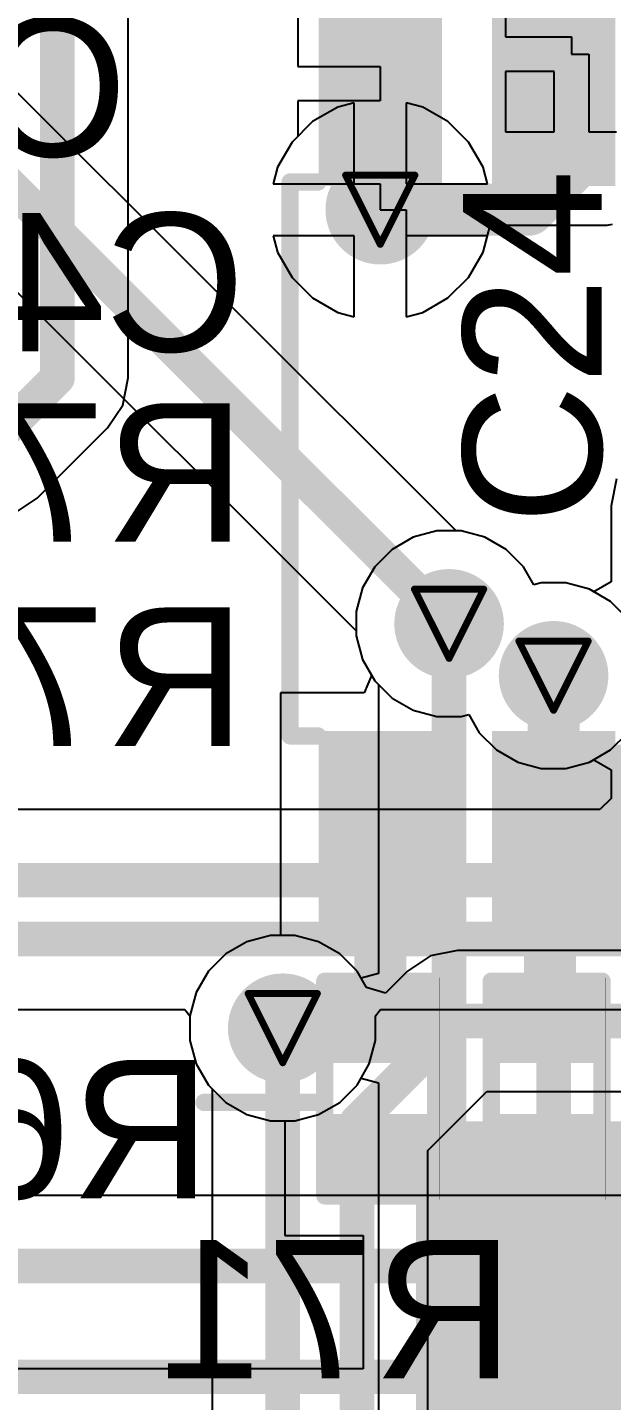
# Model space of a CAD drawing. Header units: inches. Extents: x -21 to 276, y -5 to 220.
# Drawn here: x 68.13 to 72.41, y 60.01 to 70.09 of the extents above; entities that cross this region are included whole.
import ezdxf

# ---------------------------------------------------------------- set-up
doc = ezdxf.new("R2010")
doc.units = ezdxf.units.IN
for name, color, linetype in [('Bottom Layer', 5, 'Continuous'), ('Bottom Overlay', 54, 'Continuous'), ('Bottom Paste', 16, 'Continuous'), ('Bottom Solder', 6, 'Continuous'), ('Drill Drawing', 1, 'Continuous'), ('Ground', 16, 'Continuous'), ('Power + Signal', 76, 'Continuous'), ('Top Layer', 1, 'Continuous'), ('Top Overlay', 2, 'Continuous'), ('Top Paste', 8, 'Continuous'), ('Top Solder', 216, 'Continuous'), ('Via Holes', 16, 'Continuous')]:
    doc.layers.add(name, color=color, linetype=linetype)
doc.styles.add('Arial', font='', dxfattribs={"height": 0.2})
doc.styles.get('Arial').set_extended_font_data('Arial')

# ---------------------------------------------------------------- blocks, each defined once
blk = doc.blocks.new('SOP_8_B_2')
at = {"layer": 'Bottom Layer'}
for points in [[(-3.39999955, 2.25500057), (-2.09999961, 2.25500057), (-2.09999961, 1.55499943), (-3.39999955, 1.55499943)], [(2.09999961, 2.25500057), (3.39999955, 2.25500057), (3.39999955, 1.55499943), (2.09999961, 1.55499943)], [(-3.39999955, 0.98500057), (-2.09999961, 0.98500057), (-2.09999961, 0.28499943), (-3.39999955, 0.28499943)], [(2.09999961, 0.98500057), (3.39999955, 0.98500057), (3.39999955, 0.28499943), (2.09999961, 0.28499943)], [(-3.39999955, -0.28499943), (-2.09999961, -0.28499943), (-2.09999961, -0.98500057), (-3.39999955, -0.98500057)], [(2.09999961, -0.28499943), (3.39999955, -0.28499943), (3.39999955, -0.98500057), (2.09999961, -0.98500057)], [(-3.39999955, -1.55499943), (-2.09999961, -1.55499943), (-2.09999961, -2.25500057), (-3.39999955, -2.25500057)], [(2.09999961, -1.55499943), (3.39999955, -1.55499943), (3.39999955, -2.25500057), (2.09999961, -2.25500057)]]:
    blk.add_hatch(color=5, dxfattribs=at).paths.add_polyline_path(points)
at = {"layer": 'Bottom Overlay'}
blk.add_hatch(color=54, dxfattribs=at).paths.add_polyline_path([(-1.98123048, -2.1336), (-1.70183048, -2.1336), (-1.70183048, -1.4732), (-1.98123048, -1.4732)])
at = {"layer": 'Bottom Paste'}
for points in [[(-3.39999955, 2.25500057), (-2.09999961, 2.25500057), (-2.09999961, 1.55499943), (-3.39999955, 1.55499943)], [(2.09999961, 2.25500057), (3.39999955, 2.25500057), (3.39999955, 1.55499943), (2.09999961, 1.55499943)], [(-3.39999955, 0.98500057), (-2.09999961, 0.98500057), (-2.09999961, 0.28499943), (-3.39999955, 0.28499943)], [(2.09999961, 0.98500057), (3.39999955, 0.98500057), (3.39999955, 0.28499943), (2.09999961, 0.28499943)], [(-3.39999955, -0.28499943), (-2.09999961, -0.28499943), (-2.09999961, -0.98500057), (-3.39999955, -0.98500057)], [(2.09999961, -0.28499943), (3.39999955, -0.28499943), (3.39999955, -0.98500057), (2.09999961, -0.98500057)], [(-3.39999955, -1.55499943), (-2.09999961, -1.55499943), (-2.09999961, -2.25500057), (-3.39999955, -2.25500057)], [(2.09999961, -1.55499943), (3.39999955, -1.55499943), (3.39999955, -2.25500057), (2.09999961, -2.25500057)]]:
    blk.add_hatch(color=16, dxfattribs=at).paths.add_polyline_path(points)
at = {"layer": 'Bottom Solder'}
for points in [[(-3.501599549999999, 2.35660057), (-1.99839961, 2.35660057), (-1.99839961, 1.45339943), (-3.501599549999999, 1.45339943)], [(1.99839961, 2.35660057), (3.501599549999999, 2.35660057), (3.501599549999999, 1.45339943), (1.99839961, 1.45339943)], [(-3.501599549999999, 1.08660057), (-1.99839961, 1.08660057), (-1.99839961, 0.18339943), (-3.501599549999999, 0.18339943)], [(1.99839961, 1.08660057), (3.501599549999999, 1.08660057), (3.501599549999999, 0.18339943), (1.99839961, 0.18339943)], [(-3.501599549999999, -0.18339943), (-1.99839961, -0.18339943), (-1.99839961, -1.08660057), (-3.501599549999999, -1.08660057)], [(1.99839961, -0.18339943), (3.501599549999999, -0.18339943), (3.501599549999999, -1.08660057), (1.99839961, -1.08660057)], [(-3.501599549999999, -1.45339943), (-1.99839961, -1.45339943), (-1.99839961, -2.35660057), (-3.501599549999999, -2.35660057)], [(1.99839961, -1.45339943), (3.501599549999999, -1.45339943), (3.501599549999999, -2.35660057), (1.99839961, -2.35660057)]]:
    blk.add_hatch(color=6, dxfattribs=at).paths.add_polyline_path(points)
at = {"layer": 'Bottom Overlay'}
for points in [[(-2.03559918, 2.5654, 0.127, 0.127, 0), (-2.03559918, 2.3622, 0.127, 0.127, 0)], [(-2.03559918, 2.5654, 0.127, 0.127, 0), (2.02840082, 2.5654, 0.127, 0.127, 0)], [(2.02840082, 2.5654, 0.127, 0.127, 0), (2.02840082, 2.3622, 0.127, 0.127, 0)], [(-3.68659918, -1.778, 0.127, 0.127, 0), (-3.68659918, -2.032, 0.127, 0.127, 0)], [(-3.68659918, -1.778, 0.127, 0.127, 0), (-3.55959918, -1.905, 0.127, 0.127, 0)], [(-3.55959918, -1.905, 0.127, 0.127, 0), (-3.68659918, -2.032, 0.127, 0.127, 0)], [(-2.03559918, -2.3622, 0.127, 0.127, 0), (-2.03559918, -2.5654, 0.127, 0.127, 0)], [(2.02840082, -2.3622, 0.127, 0.127, 0), (2.02840082, -2.5654, 0.127, 0.127, 0)], [(-2.03559918, -2.5654, 0.127, 0.127, 0), (2.02840082, -2.5654, 0.127, 0.127, 0)]]:
    blk.add_lwpolyline(points, format="xyseb", dxfattribs=at)
for points in [[(-2.06734918, 2.5654, 0.0635, 0.0635, 1), (-2.00384918, 2.5654, 0.0635, 0.0635, 1)], [(-2.06734918, 2.5654, 0.0635, 0.0635, 1), (-2.00384918, 2.5654, 0.0635, 0.0635, 1)], [(1.99665082, 2.5654, 0.0635, 0.0635, 1), (2.06015082, 2.5654, 0.0635, 0.0635, 1)], [(1.99665082, 2.5654, 0.0635, 0.0635, 1), (2.06015082, 2.5654, 0.0635, 0.0635, 1)], [(-2.06734918, 2.3622, 0.0635, 0.0635, 1), (-2.00384918, 2.3622, 0.0635, 0.0635, 1)], [(1.99665082, 2.3622, 0.0635, 0.0635, 1), (2.06015082, 2.3622, 0.0635, 0.0635, 1)], [(-3.71834918, -1.778, 0.0635, 0.0635, 1), (-3.65484918, -1.778, 0.0635, 0.0635, 1)], [(-3.71834918, -1.778, 0.0635, 0.0635, 1), (-3.65484918, -1.778, 0.0635, 0.0635, 1)], [(-3.59134918, -1.905, 0.0635, 0.0635, 1), (-3.52784918, -1.905, 0.0635, 0.0635, 1)], [(-3.59134918, -1.905, 0.0635, 0.0635, 1), (-3.52784918, -1.905, 0.0635, 0.0635, 1)], [(-3.71834918, -2.032, 0.0635, 0.0635, 1), (-3.65484918, -2.032, 0.0635, 0.0635, 1)], [(-3.71834918, -2.032, 0.0635, 0.0635, 1), (-3.65484918, -2.032, 0.0635, 0.0635, 1)], [(-2.06734918, -2.3622, 0.0635, 0.0635, 1), (-2.00384918, -2.3622, 0.0635, 0.0635, 1)], [(1.99665082, -2.3622, 0.0635, 0.0635, 1), (2.06015082, -2.3622, 0.0635, 0.0635, 1)], [(-2.06734918, -2.5654, 0.0635, 0.0635, 1), (-2.00384918, -2.5654, 0.0635, 0.0635, 1)], [(-2.06734918, -2.5654, 0.0635, 0.0635, 1), (-2.00384918, -2.5654, 0.0635, 0.0635, 1)], [(1.99665082, -2.5654, 0.0635, 0.0635, 1), (2.06015082, -2.5654, 0.0635, 0.0635, 1)], [(1.99665082, -2.5654, 0.0635, 0.0635, 1), (2.06015082, -2.5654, 0.0635, 0.0635, 1)]]:
    blk.add_lwpolyline(points, format="xyseb", close=True, dxfattribs=at)
blk = doc.blocks.new('R___0402_B_79')
at = {"layer": 'Bottom Layer'}
for points in [[(-0.2413, 0.3175), (-0.2412999999999999, -0.3175), (-0.6985, -0.3175), (-0.6985, 0.3175)], [(0.6985, 0.3175), (0.6985, -0.3175), (0.2413, -0.3175), (0.2412999999999999, 0.3175)]]:
    blk.add_hatch(color=5, dxfattribs=at).paths.add_polyline_path(points)
at = {"layer": 'Bottom Paste'}
for points in [[(-0.2413, 0.3175), (-0.2412999999999999, -0.3175), (-0.6985, -0.3175), (-0.6985, 0.3175)], [(0.6985, 0.3175), (0.6985, -0.3175), (0.2413, -0.3175), (0.2412999999999999, 0.3175)]]:
    blk.add_hatch(color=16, dxfattribs=at).paths.add_polyline_path(points)
at = {"layer": 'Bottom Solder'}
for points in [[(-0.18629884, 0.37250116), (-0.1862988399999999, -0.37250116), (-0.75350116, -0.37250116), (-0.75350116, 0.37250116)], [(0.75350116, 0.37250116), (0.75350116, -0.37250116), (0.18629884, -0.37250116), (0.1862988399999999, 0.37250116)]]:
    blk.add_hatch(color=6, dxfattribs=at).paths.add_polyline_path(points)
at = {"layer": 'Bottom Overlay'}
for points in [[(0.7874, 0.4064, 0.127, 0.127, 0), (-0.7874, 0.4064, 0.127, 0.127, 0)], [(-0.7874, -0.4064, 0.127, 0.127, 0), (-0.7874, 0.4064, 0.127, 0.127, 0)], [(0.8128, 0.4318, 0.0032258, 0.0032258, 0), (-0.8128, 0.4318, 0.0032258, 0.0032258, 0)], [(0.7874, -0.4064, 0.127, 0.127, 0), (0.7874, 0.4064, 0.127, 0.127, 0)], [(0.7874, -0.4064, 0.127, 0.127, 0), (-0.7874, -0.4064, 0.127, 0.127, 0)]]:
    blk.add_lwpolyline(points, format="xyseb", dxfattribs=at)
for points in [[(-0.8191499999999999, 0.4064, 0.0635, 0.0635, 1), (-0.7556499999999999, 0.4064, 0.0635, 0.0635, 1)], [(-0.8191499999999999, 0.4064, 0.0635, 0.0635, 1), (-0.7556499999999999, 0.4064, 0.0635, 0.0635, 1)], [(-0.81360518, 0.4318, 0.0016129, 0.0016129, 1), (-0.8119948199999999, 0.4318, 0.0016129, 0.0016129, 1)], [(0.7556499999999999, 0.4064, 0.0635, 0.0635, 1), (0.8191499999999999, 0.4064, 0.0635, 0.0635, 1)], [(0.7556499999999999, 0.4064, 0.0635, 0.0635, 1), (0.8191499999999999, 0.4064, 0.0635, 0.0635, 1)], [(0.8119948199999999, 0.4318, 0.0016129, 0.0016129, 1), (0.81360518, 0.4318, 0.0016129, 0.0016129, 1)], [(-0.8191499999999999, -0.4064, 0.0635, 0.0635, 1), (-0.7556499999999999, -0.4064, 0.0635, 0.0635, 1)], [(-0.8191499999999999, -0.4064, 0.0635, 0.0635, 1), (-0.7556499999999999, -0.4064, 0.0635, 0.0635, 1)], [(0.7556499999999999, -0.4064, 0.0635, 0.0635, 1), (0.8191499999999999, -0.4064, 0.0635, 0.0635, 1)], [(0.7556499999999999, -0.4064, 0.0635, 0.0635, 1), (0.8191499999999999, -0.4064, 0.0635, 0.0635, 1)]]:
    blk.add_lwpolyline(points, format="xyseb", close=True, dxfattribs=at)
blk = doc.blocks.new('R___0402_B_81')
at = {"layer": 'Bottom Layer'}
for points in [[(-0.2413, 0.3175), (-0.2412999999999999, -0.3175), (-0.6985, -0.3175), (-0.6985, 0.3175)], [(0.6985, 0.3175), (0.6985, -0.3175), (0.2413, -0.3175), (0.2412999999999999, 0.3175)]]:
    blk.add_hatch(color=5, dxfattribs=at).paths.add_polyline_path(points)
at = {"layer": 'Bottom Paste'}
for points in [[(-0.2413, 0.3175), (-0.2412999999999999, -0.3175), (-0.6985, -0.3175), (-0.6985, 0.3175)], [(0.6985, 0.3175), (0.6985, -0.3175), (0.2413, -0.3175), (0.2412999999999999, 0.3175)]]:
    blk.add_hatch(color=16, dxfattribs=at).paths.add_polyline_path(points)
at = {"layer": 'Bottom Solder'}
for points in [[(-0.18629884, 0.37250116), (-0.1862988399999999, -0.37250116), (-0.75350116, -0.37250116), (-0.75350116, 0.37250116)], [(0.75350116, 0.37250116), (0.75350116, -0.37250116), (0.18629884, -0.37250116), (0.1862988399999999, 0.37250116)]]:
    blk.add_hatch(color=6, dxfattribs=at).paths.add_polyline_path(points)
at = {"layer": 'Bottom Overlay'}
for points in [[(0.7874, 0.4064, 0.127, 0.127, 0), (-0.7874, 0.4064, 0.127, 0.127, 0)], [(-0.7874, -0.4064, 0.127, 0.127, 0), (-0.7874, 0.4064, 0.127, 0.127, 0)], [(0.8128, 0.4318, 0.0032258, 0.0032258, 0), (-0.8128, 0.4318, 0.0032258, 0.0032258, 0)], [(0.7874, -0.4064, 0.127, 0.127, 0), (0.7874, 0.4064, 0.127, 0.127, 0)], [(0.7874, -0.4064, 0.127, 0.127, 0), (-0.7874, -0.4064, 0.127, 0.127, 0)]]:
    blk.add_lwpolyline(points, format="xyseb", dxfattribs=at)
for points in [[(-0.8191499999999999, 0.4064, 0.0635, 0.0635, 1), (-0.7556499999999999, 0.4064, 0.0635, 0.0635, 1)], [(-0.8191499999999999, 0.4064, 0.0635, 0.0635, 1), (-0.7556499999999999, 0.4064, 0.0635, 0.0635, 1)], [(-0.81360518, 0.4318, 0.0016129, 0.0016129, 1), (-0.8119948199999999, 0.4318, 0.0016129, 0.0016129, 1)], [(0.7556499999999999, 0.4064, 0.0635, 0.0635, 1), (0.8191499999999999, 0.4064, 0.0635, 0.0635, 1)], [(0.7556499999999999, 0.4064, 0.0635, 0.0635, 1), (0.8191499999999999, 0.4064, 0.0635, 0.0635, 1)], [(0.8119948199999999, 0.4318, 0.0016129, 0.0016129, 1), (0.81360518, 0.4318, 0.0016129, 0.0016129, 1)], [(-0.8191499999999999, -0.4064, 0.0635, 0.0635, 1), (-0.7556499999999999, -0.4064, 0.0635, 0.0635, 1)], [(-0.8191499999999999, -0.4064, 0.0635, 0.0635, 1), (-0.7556499999999999, -0.4064, 0.0635, 0.0635, 1)], [(0.7556499999999999, -0.4064, 0.0635, 0.0635, 1), (0.8191499999999999, -0.4064, 0.0635, 0.0635, 1)], [(0.7556499999999999, -0.4064, 0.0635, 0.0635, 1), (0.8191499999999999, -0.4064, 0.0635, 0.0635, 1)]]:
    blk.add_lwpolyline(points, format="xyseb", close=True, dxfattribs=at)
blk = doc.blocks.new('C___0402_212')
at = {"layer": 'Top Layer'}
for points in [[(-0.6985, -0.3175), (-0.6985, 0.3175), (-0.2412999999999999, 0.3175), (-0.2413, -0.3175)], [(0.2412999999999999, -0.3175), (0.2413, 0.3175), (0.6985, 0.3175), (0.6985, -0.3175)]]:
    blk.add_hatch(color=1, dxfattribs=at).paths.add_polyline_path(points)
at = {"layer": 'Top Paste'}
for points in [[(-0.6985, -0.3175), (-0.6985, 0.3175), (-0.2412999999999999, 0.3175), (-0.2413, -0.3175)], [(0.2412999999999999, -0.3175), (0.2413, 0.3175), (0.6985, 0.3175), (0.6985, -0.3175)]]:
    blk.add_hatch(color=8, dxfattribs=at).paths.add_polyline_path(points)
at = {"layer": 'Top Solder'}
for points in [[(-0.7584998799999999, -0.37749988), (-0.7584998799999999, 0.37749988), (-0.18130012, 0.37749988), (-0.18130012, -0.37749988)], [(0.18130012, -0.37749988), (0.18130012, 0.37749988), (0.7584998799999999, 0.37749988), (0.7584998799999999, -0.37749988)]]:
    blk.add_hatch(color=216, dxfattribs=at).paths.add_polyline_path(points)
at = {"layer": 'Top Overlay'}
for points in [[(-0.7874, -0.4064, 0.127, 0.127, 0), (-0.7874, 0.4064, 0.127, 0.127, 0)], [(-0.7874, 0.4064, 0.127, 0.127, 0), (-0.2794, 0.4064, 0.127, 0.127, 0)], [(0.2794, 0.4064, 0.127, 0.127, 0), (0.7874, 0.4064, 0.127, 0.127, 0)], [(0.7874, -0.4064, 0.127, 0.127, 0), (0.7874, 0.4064, 0.127, 0.127, 0)], [(-0.7874, -0.4064, 0.127, 0.127, 0), (-0.2794, -0.4064, 0.127, 0.127, 0)], [(0.2794, -0.4064, 0.127, 0.127, 0), (0.7874, -0.4064, 0.127, 0.127, 0)]]:
    blk.add_lwpolyline(points, format="xyseb", dxfattribs=at)
for points in [[(-0.8191499999999999, 0.4064, 0.0635, 0.0635, 1), (-0.7556499999999999, 0.4064, 0.0635, 0.0635, 1)], [(-0.8191499999999999, 0.4064, 0.0635, 0.0635, 1), (-0.7556499999999999, 0.4064, 0.0635, 0.0635, 1)], [(-0.31115, 0.4064, 0.0635, 0.0635, 1), (-0.24765, 0.4064, 0.0635, 0.0635, 1)], [(0.24765, 0.4064, 0.0635, 0.0635, 1), (0.31115, 0.4064, 0.0635, 0.0635, 1)], [(0.7556499999999999, 0.4064, 0.0635, 0.0635, 1), (0.8191499999999999, 0.4064, 0.0635, 0.0635, 1)], [(0.7556499999999999, 0.4064, 0.0635, 0.0635, 1), (0.8191499999999999, 0.4064, 0.0635, 0.0635, 1)], [(-0.8191499999999999, -0.4064, 0.0635, 0.0635, 1), (-0.7556499999999999, -0.4064, 0.0635, 0.0635, 1)], [(-0.8191499999999999, -0.4064, 0.0635, 0.0635, 1), (-0.7556499999999999, -0.4064, 0.0635, 0.0635, 1)], [(-0.31115, -0.4064, 0.0635, 0.0635, 1), (-0.24765, -0.4064, 0.0635, 0.0635, 1)], [(0.24765, -0.4064, 0.0635, 0.0635, 1), (0.31115, -0.4064, 0.0635, 0.0635, 1)], [(0.7556499999999999, -0.4064, 0.0635, 0.0635, 1), (0.8191499999999999, -0.4064, 0.0635, 0.0635, 1)], [(0.7556499999999999, -0.4064, 0.0635, 0.0635, 1), (0.8191499999999999, -0.4064, 0.0635, 0.0635, 1)]]:
    blk.add_lwpolyline(points, format="xyseb", close=True, dxfattribs=at)

msp = doc.modelspace()

# ---------------------------------------------------------------- hatches: boundary and pattern name
at = {"layer": 'Bottom Layer'}
for points in [[(71.63717955999999, 69.02261786), (72.38088139999999, 69.02261786), (72.38088139999999, 71.29921986), (71.63717955999999, 71.29921986)], [(71.63717955999999, 63.5226187), (73.60718324, 63.5226187), (73.60718324, 64.82262118), (71.63717955999999, 64.82262118)], [(70.97922812, 60.47739999999999), (77.0636, 60.47739999999999), (77.0636, 62.05851952), (70.97922812, 62.05851952)], [(70.97922812, 52.92030564), (73.40802692, 52.92030564), (73.40802692, 62.05851952), (70.97922812, 62.05851952)]]:
    msp.add_hatch(color=5, dxfattribs=at).paths.add_polyline_path(points)
h = msp.add_hatch(color=5, dxfattribs=at)
edge = h.paths.add_edge_path()
edge.add_arc((70.7171814, 68.74749776), 0.2999994, 0, 360)
h = msp.add_hatch(color=5, dxfattribs=at)
edge = h.paths.add_edge_path()
edge.add_arc((71.2216, 65.7098), 0.2999994, 0, 360)
h = msp.add_hatch(color=5, dxfattribs=at)
edge = h.paths.add_edge_path()
edge.add_arc((71.9871814, 65.3288), 0.2999994, 0, 360)
h = msp.add_hatch(color=5, dxfattribs=at)
edge = h.paths.add_edge_path()
edge.add_arc((70.0024, 62.7428006), 0.2999994, 0, 360)
at = {"layer": 'Bottom Solder'}
h = msp.add_hatch(color=6, dxfattribs=at)
edge = h.paths.add_edge_path()
edge.add_arc((70.7171814, 68.74749776), 0.4015993999999999, 0, 360)
h = msp.add_hatch(color=6, dxfattribs=at)
edge = h.paths.add_edge_path()
edge.add_arc((71.2216, 65.7098), 0.4015993999999999, 0, 360)
h = msp.add_hatch(color=6, dxfattribs=at)
edge = h.paths.add_edge_path()
edge.add_arc((71.9871814, 65.3288), 0.4015993999999999, 0, 360)
h = msp.add_hatch(color=6, dxfattribs=at)
edge = h.paths.add_edge_path()
edge.add_arc((70.0024, 62.7428006), 0.4015993999999999, 0, 360)
at = {"layer": 'Ground'}
h = msp.add_hatch(color=16, dxfattribs=at)
edge = h.paths.add_edge_path()
edge.add_arc((70.7171814, 68.74749776), 0.2999994, 0, 360)
h = msp.add_hatch(color=16, dxfattribs=at)
edge = h.paths.add_edge_path()
edge.add_arc((71.2216, 65.7098), 0.2999994, 0, 360)
h = msp.add_hatch(color=16, dxfattribs=at)
edge = h.paths.add_edge_path()
edge.add_arc((71.9871814, 65.3288), 0.2999994, 0, 360)
h = msp.add_hatch(color=16, dxfattribs=at)
edge = h.paths.add_edge_path()
edge.add_arc((70.0024, 62.7428006), 0.2999994, 0, 360)
at = {"layer": 'Power + Signal'}
h = msp.add_hatch(color=76, dxfattribs=at)
edge = h.paths.add_edge_path()
edge.add_arc((70.7171814, 68.74749776), 0.2999994, 0, 360)
h = msp.add_hatch(color=76, dxfattribs=at)
edge = h.paths.add_edge_path()
edge.add_arc((71.2216, 65.7098), 0.2999994, 0, 360)
h = msp.add_hatch(color=76, dxfattribs=at)
edge = h.paths.add_edge_path()
edge.add_arc((71.9871814, 65.3288), 0.2999994, 0, 360)
h = msp.add_hatch(color=76, dxfattribs=at)
edge = h.paths.add_edge_path()
edge.add_arc((70.0024, 62.7428006), 0.2999994, 0, 360)
at = {"layer": 'Top Layer'}
msp.add_hatch(color=1, dxfattribs=at).paths.add_polyline_path([(71.89012799999999, 69.5720224), (72.347328, 69.5720224), (72.347328, 71.1976224), (71.89012799999999, 71.1976224)])
h = msp.add_hatch(color=1, dxfattribs=at)
edge = h.paths.add_edge_path()
edge.add_arc((70.7171814, 68.74749776), 0.2999994, 0, 360)
h = msp.add_hatch(color=1, dxfattribs=at)
edge = h.paths.add_edge_path()
edge.add_arc((71.2216, 65.7098), 0.2999994, 0, 360)
h = msp.add_hatch(color=1, dxfattribs=at)
edge = h.paths.add_edge_path()
edge.add_arc((71.9871814, 65.3288), 0.2999994, 0, 360)
h = msp.add_hatch(color=1, dxfattribs=at)
edge = h.paths.add_edge_path()
edge.add_arc((70.0024, 62.7428006), 0.2999994, 0, 360)
at = {"layer": 'Top Solder'}
h = msp.add_hatch(color=216, dxfattribs=at)
edge = h.paths.add_edge_path()
edge.add_arc((70.7171814, 68.74749776), 0.4015993999999999, 0, 360)
h = msp.add_hatch(color=216, dxfattribs=at)
edge = h.paths.add_edge_path()
edge.add_arc((71.2216, 65.7098), 0.4015993999999999, 0, 360)
h = msp.add_hatch(color=216, dxfattribs=at)
edge = h.paths.add_edge_path()
edge.add_arc((71.9871814, 65.3288), 0.4015993999999999, 0, 360)
h = msp.add_hatch(color=216, dxfattribs=at)
edge = h.paths.add_edge_path()
edge.add_arc((70.0024, 62.7428006), 0.4015993999999999, 0, 360)
at = {"layer": 'Via Holes'}
h = msp.add_hatch(color=7, dxfattribs=at)
edge = h.paths.add_edge_path()
edge.add_arc((70.7171814, 68.74749776), 0.1499997, 0, 360)
h = msp.add_hatch(color=7, dxfattribs=at)
edge = h.paths.add_edge_path()
edge.add_arc((71.2216, 65.7098), 0.1499997, 0, 360)
h = msp.add_hatch(color=7, dxfattribs=at)
edge = h.paths.add_edge_path()
edge.add_arc((71.9871814, 65.3288), 0.1499997, 0, 360)
h = msp.add_hatch(color=7, dxfattribs=at)
edge = h.paths.add_edge_path()
edge.add_arc((70.0024, 62.7428006), 0.1499997, 0, 360)

# ---------------------------------------------------------------- linework, layer by layer
at = {"layer": 'Bottom Layer'}
for p, q in [((70.1131821, 70.5766178), (70.1131821, 69.79962164)), ((70.1131821, 69.79962164), (70.71718394, 69.79962164)), ((70.71718394, 69.79962164), (70.71718394, 69.54562164)), ((70.71718394, 69.54562164), (70.1131821, 69.54562164)), ((70.1131821, 69.54562164), (70.1131821, 69.28618096)), ((70.07062186, 69.24362072), (69.96424666, 69.0593742)), ((70.1131821, 69.28618096), (70.07062186, 69.24362072)), ((69.96424666, 69.0593742), (69.93172449999999, 68.93799776)), ((69.93172449999999, 68.93799776), (70.7171814, 68.93799776)), ((70.7171814, 68.93799776), (70.7171814, 68.74749776)), ((70.7171814, 68.74749776), (70.90768139999999, 68.74749776)), ((70.90768139999999, 68.74749776), (70.90768139999999, 67.96204086)), ((71.47011613999999, 68.43562132), (71.52518079999999, 68.64112001999999)), ((71.52518079999999, 68.64112001999999), (71.6371821, 68.6341528)), ((71.6371821, 68.6341528), (72.38088139999999, 68.6341528)), ((72.38088139999999, 68.6341528), (72.4184226, 68.6416204)), ((70.5266814, 68.55699775999999), (69.93172449999999, 68.55699775999999)), ((69.93172449999999, 68.55699775999999), (69.96424666, 68.43562132)), ((70.5266814, 67.96204086), (70.5266814, 68.55699775999999)), ((69.96424666, 68.43562132), (70.07062186, 68.2513748)), ((71.36374093999999, 68.2513748), (71.47011613999999, 68.43562132)), ((70.07062186, 68.2513748), (70.22105844, 68.10093821999999)), ((71.21330436, 68.10093821999999), (71.36374093999999, 68.2513748)), ((70.22105844, 68.10093821999999), (70.40530496, 67.99456301999999)), ((71.02905784, 67.99456301999999), (71.21330436, 68.10093821999999)), ((70.40530496, 67.99456301999999), (70.5266814, 67.96204086)), ((70.90768139999999, 67.96204086), (71.02905784, 67.99456301999999)), ((71.13194562, 66.3907994), (70.95874302, 66.34439105999999)), ((71.31125438, 66.3907994), (71.13194562, 66.3907994)), ((71.48445697999999, 66.34439105999999), (71.31125438, 66.3907994)), ((70.95874302, 66.34439105999999), (70.80345503999999, 66.25473668)), ((71.63974495999999, 66.25473668), (71.48445697999999, 66.34439105999999)), ((70.80345503999999, 66.25473668), (70.67666331999999, 66.12794496000001)), ((71.76653667999999, 66.12794496000001), (71.63974495999999, 66.25473668)), ((70.67666331999999, 66.12794496000001), (70.58700894, 65.97265698)), ((71.84315831999999, 65.9952325), (71.76653667999999, 66.12794496000001)), ((71.89752702, 66.00979939999999), (71.84315831999999, 65.9952325)), ((72.07683578, 66.00979939999999), (71.89752702, 66.00979939999999)), ((72.25003837999999, 65.96339106), (72.07683578, 66.00979939999999)), ((70.58700894, 65.97265698), (70.54060059999999, 65.79945437999999)), ((72.40532635999999, 65.87373668), (72.25003837999999, 65.96339106)), ((70.54060059999999, 65.79945437999999), (70.54060059999999, 65.62014562)), ((72.53211807999999, 65.74694496), (72.40532635999999, 65.87373668)), ((70.54060059999999, 65.62014562), (70.58700894, 65.44694301999999)), ((70.58700894, 65.44694301999999), (70.65416653999999, 65.33061864)), ((70.65416653999999, 65.33061864), (70.5986523, 65.20361863999999)), ((70.5986523, 65.20361863999999), (69.9861821, 65.20361863999999)), ((69.9861821, 65.20361863999999), (69.9861821, 63.42379999999999)), ((69.73954302, 63.37739166), (69.58425503999999, 63.28773727999999)), ((69.91274562, 63.42379999999999), (69.73954302, 63.37739166)), ((69.9861821, 63.42379999999999), (69.91274562, 63.42379999999999)), ((69.58425503999999, 63.28773727999999), (69.45746331999999, 63.16094555999999)), ((69.45746331999999, 63.16094555999999), (69.36780894, 63.00565758)), ((69.36780894, 63.00565758), (69.32140059999999, 62.83245497999999)), ((69.32140059999999, 62.83245497999999), (69.32140059999999, 62.65314622)), ((69.32140059999999, 62.65314622), (69.36780894, 62.47994362)), ((69.36780894, 62.47994362), (69.45746331999999, 62.32465564)), ((69.45746331999999, 62.32465564), (69.58425503999999, 62.19786392)), ((69.58425503999999, 62.19786392), (69.73954302, 62.10820954)), ((69.73954302, 62.10820954), (69.91274562, 62.0618012)), ((69.91274562, 62.0618012), (70.0186814, 62.0618012)), ((70.0186814, 62.0618012), (70.0186814, 61.22031952)), ((70.0186814, 61.22031952), (70.59076306, 61.22031952)), ((70.59076306, 61.22031952), (70.59076306, 60.24310532)), ((70.59076306, 60.24310532), (68.05822812, 60.24310532))]:
    msp.add_line(p, q, dxfattribs=at)
for points in [[(70.7171814, 68.74749776, 0.508, 0.508, 0), (70.7171814, 69.67261909999999, 0.508, 0.508, 0)], [(71.9871814, 64.17261993999999, 0.3809999999999999, 0.3809999999999999, 0), (71.9871814, 65.3288, 0.3809999999999999, 0.3809999999999999, 0)], [(70.7171814, 62.76971952, 0.3809999999999999, 0.3809999999999999, 0), (70.7171814, 64.17261993999999, 0.3809999999999999, 0.3809999999999999, 0)], [(71.96178139999999, 64.14721994, 0.3809999999999999, 0.3809999999999999, 0), (71.9871814, 64.17261993999999, 0.3809999999999999, 0.3809999999999999, 0)], [(71.96178139999999, 62.79511952, 0.3809999999999999, 0.3809999999999999, 0), (71.96178139999999, 64.14721994, 0.3809999999999999, 0.3809999999999999, 0)], [(71.9363814, 62.76971952, 0.3809999999999999, 0.3809999999999999, 0), (71.96178139999999, 62.79511952, 0.3809999999999999, 0.3809999999999999, 0)], [(70.0024, 62.7428006, 0.3809999999999999, 0.3809999999999999, 0), (70.01585945999999, 62.75626006, 0.3809999999999999, 0.3809999999999999, 0)], [(70.01585945999999, 62.75626006, 0.3809999999999999, 0.3809999999999999, 0), (70.70372194, 62.75626006, 0.3809999999999999, 0.3809999999999999, 0)], [(70.70372194, 62.75626006, 0.3809999999999999, 0.3809999999999999, 0), (70.7171814, 62.76971952, 0.3809999999999999, 0.3809999999999999, 0)], [(70.7171814, 61.82991952, 0.254, 0.254, 0), (71.9363814, 61.82991952, 0.254, 0.254, 0)], [(71.9363814, 61.82991952, 0.254, 0.254, 0), (73.2571814, 61.82991952, 0.254, 0.254, 0)]]:
    msp.add_lwpolyline(points, format="xyseb", dxfattribs=at)
for points in [[(70.59018139999999, 69.67261909999999, 0.254, 0.254, 1), (70.8441814, 69.67261909999999, 0.254, 0.254, 1)], [(70.59018139999999, 68.74749776, 0.254, 0.254, 1), (70.8441814, 68.74749776, 0.254, 0.254, 1)], [(71.8919314, 65.3288, 0.1905, 0.1905, 1), (72.08243139999999, 65.3288, 0.1905, 0.1905, 1)], [(70.6219314, 64.17261993999999, 0.1905, 0.1905, 1), (70.8124314, 64.17261993999999, 0.1905, 0.1905, 1)], [(71.8665314, 64.14721994, 0.1905, 0.1905, 1), (72.0570314, 64.14721994, 0.1905, 0.1905, 1)], [(71.8665314, 64.14721994, 0.1905, 0.1905, 1), (72.0570314, 64.14721994, 0.1905, 0.1905, 1)], [(71.8919314, 64.17261993999999, 0.1905, 0.1905, 1), (72.08243139999999, 64.17261993999999, 0.1905, 0.1905, 1)], [(71.8919314, 64.17261993999999, 0.1905, 0.1905, 1), (72.08243139999999, 64.17261993999999, 0.1905, 0.1905, 1)], [(71.8665314, 62.79511952, 0.1905, 0.1905, 1), (72.0570314, 62.79511952, 0.1905, 0.1905, 1)], [(71.8665314, 62.79511952, 0.1905, 0.1905, 1), (72.0570314, 62.79511952, 0.1905, 0.1905, 1)], [(69.90715, 62.7428006, 0.1905, 0.1905, 1), (70.09764999999999, 62.7428006, 0.1905, 0.1905, 1)], [(69.92060946, 62.75626006, 0.1905, 0.1905, 1), (70.11110946, 62.75626006, 0.1905, 0.1905, 1)], [(69.92060946, 62.75626006, 0.1905, 0.1905, 1), (70.11110946, 62.75626006, 0.1905, 0.1905, 1)], [(70.60847194, 62.75626006, 0.1905, 0.1905, 1), (70.79897194, 62.75626006, 0.1905, 0.1905, 1)], [(70.60847194, 62.75626006, 0.1905, 0.1905, 1), (70.79897194, 62.75626006, 0.1905, 0.1905, 1)], [(70.6219314, 62.76971952, 0.1905, 0.1905, 1), (70.8124314, 62.76971952, 0.1905, 0.1905, 1)], [(70.6219314, 62.76971952, 0.1905, 0.1905, 1), (70.8124314, 62.76971952, 0.1905, 0.1905, 1)], [(71.8411314, 62.76971952, 0.1905, 0.1905, 1), (72.0316314, 62.76971952, 0.1905, 0.1905, 1)], [(70.6536814, 61.82991952, 0.127, 0.127, 1), (70.78068139999999, 61.82991952, 0.127, 0.127, 1)], [(71.8728814, 61.82991952, 0.127, 0.127, 1), (71.99988139999999, 61.82991952, 0.127, 0.127, 1)], [(71.8728814, 61.82991952, 0.127, 0.127, 1), (71.99988139999999, 61.82991952, 0.127, 0.127, 1)]]:
    msp.add_lwpolyline(points, format="xyseb", close=True, dxfattribs=at)
at = {"layer": 'Bottom Overlay'}
for points in [[(69.42622894, 62.19821952, 0.127, 0.127, 0), (70.3107814, 62.19821952, 0.127, 0.127, 0)], [(71.9363814, 61.51241951999999, 0.127, 0.127, 0), (71.9871814, 61.51241951999999, 0.127, 0.127, 0)], [(71.9871814, 61.0108, 0.127, 0.127, 0), (71.9871814, 61.51241951999999, 0.127, 0.127, 0)], [(71.69535064, 61.0108, 0.127, 0.127, 0), (71.9871814, 61.0108, 0.127, 0.127, 0)]]:
    msp.add_lwpolyline(points, format="xyseb", dxfattribs=at)
for points in [[(69.39447894, 62.19821952, 0.0635, 0.0635, 1), (69.45797893999999, 62.19821952, 0.0635, 0.0635, 1)], [(70.27903140000001, 62.19821952, 0.0635, 0.0635, 1), (70.3425314, 62.19821952, 0.0635, 0.0635, 1)], [(71.90463139999999, 61.51241951999999, 0.0635, 0.0635, 1), (71.9681314, 61.51241951999999, 0.0635, 0.0635, 1)], [(71.9554314, 61.51241951999999, 0.0635, 0.0635, 1), (72.0189314, 61.51241951999999, 0.0635, 0.0635, 1)], [(71.9554314, 61.51241951999999, 0.0635, 0.0635, 1), (72.0189314, 61.51241951999999, 0.0635, 0.0635, 1)], [(71.66360064, 61.0108, 0.0635, 0.0635, 1), (71.72710064, 61.0108, 0.0635, 0.0635, 1)], [(71.9554314, 61.0108, 0.0635, 0.0635, 1), (72.0189314, 61.0108, 0.0635, 0.0635, 1)], [(71.9554314, 61.0108, 0.0635, 0.0635, 1), (72.0189314, 61.0108, 0.0635, 0.0635, 1)]]:
    msp.add_lwpolyline(points, format="xyseb", close=True, dxfattribs=at)
at = {"layer": 'Drill Drawing'}
for points in [[(70.4631814, 69.00149775999999, 0.0508, 0.0508, 0), (70.9711814, 69.00149775999999, 0.0508, 0.0508, 0)], [(70.4631814, 69.00149775999999, 0.0508, 0.0508, 0), (70.7171814, 68.49349776, 0.0508, 0.0508, 0)], [(70.7171814, 68.49349776, 0.0508, 0.0508, 0), (70.9711814, 69.00149775999999, 0.0508, 0.0508, 0)], [(70.96759999999999, 65.96379999999999, 0.0508, 0.0508, 0), (71.4756, 65.96379999999999, 0.0508, 0.0508, 0)], [(70.96759999999999, 65.96379999999999, 0.0508, 0.0508, 0), (71.2216, 65.4558, 0.0508, 0.0508, 0)], [(71.2216, 65.4558, 0.0508, 0.0508, 0), (71.4756, 65.96379999999999, 0.0508, 0.0508, 0)], [(71.73318139999999, 65.58279999999999, 0.0508, 0.0508, 0), (72.2411814, 65.58279999999999, 0.0508, 0.0508, 0)], [(71.73318139999999, 65.58279999999999, 0.0508, 0.0508, 0), (71.9871814, 65.0748, 0.0508, 0.0508, 0)], [(71.9871814, 65.0748, 0.0508, 0.0508, 0), (72.2411814, 65.58279999999999, 0.0508, 0.0508, 0)], [(69.74839999999999, 62.9968006, 0.0508, 0.0508, 0), (70.2564, 62.9968006, 0.0508, 0.0508, 0)], [(69.74839999999999, 62.9968006, 0.0508, 0.0508, 0), (70.0024, 62.4888006, 0.0508, 0.0508, 0)], [(70.0024, 62.4888006, 0.0508, 0.0508, 0), (70.2564, 62.9968006, 0.0508, 0.0508, 0)]]:
    msp.add_lwpolyline(points, format="xyseb", dxfattribs=at)
for points in [[(70.4504814, 69.00149775999999, 0.0254, 0.0254, 1), (70.47588139999999, 69.00149775999999, 0.0254, 0.0254, 1)], [(70.4504814, 69.00149775999999, 0.0254, 0.0254, 1), (70.47588139999999, 69.00149775999999, 0.0254, 0.0254, 1)], [(70.9584814, 69.00149775999999, 0.0254, 0.0254, 1), (70.9838814, 69.00149775999999, 0.0254, 0.0254, 1)], [(70.9584814, 69.00149775999999, 0.0254, 0.0254, 1), (70.9838814, 69.00149775999999, 0.0254, 0.0254, 1)], [(70.70448139999999, 68.49349776, 0.0254, 0.0254, 1), (70.7298814, 68.49349776, 0.0254, 0.0254, 1)], [(70.70448139999999, 68.49349776, 0.0254, 0.0254, 1), (70.7298814, 68.49349776, 0.0254, 0.0254, 1)], [(70.9549, 65.96379999999999, 0.0254, 0.0254, 1), (70.9803, 65.96379999999999, 0.0254, 0.0254, 1)], [(70.9549, 65.96379999999999, 0.0254, 0.0254, 1), (70.9803, 65.96379999999999, 0.0254, 0.0254, 1)], [(71.46289999999999, 65.96379999999999, 0.0254, 0.0254, 1), (71.4883, 65.96379999999999, 0.0254, 0.0254, 1)], [(71.46289999999999, 65.96379999999999, 0.0254, 0.0254, 1), (71.4883, 65.96379999999999, 0.0254, 0.0254, 1)], [(71.7204814, 65.58279999999999, 0.0254, 0.0254, 1), (71.7458814, 65.58279999999999, 0.0254, 0.0254, 1)], [(71.7204814, 65.58279999999999, 0.0254, 0.0254, 1), (71.7458814, 65.58279999999999, 0.0254, 0.0254, 1)], [(72.22848139999999, 65.58279999999999, 0.0254, 0.0254, 1), (72.2538814, 65.58279999999999, 0.0254, 0.0254, 1)], [(72.22848139999999, 65.58279999999999, 0.0254, 0.0254, 1), (72.2538814, 65.58279999999999, 0.0254, 0.0254, 1)], [(71.2089, 65.4558, 0.0254, 0.0254, 1), (71.23429999999999, 65.4558, 0.0254, 0.0254, 1)], [(71.2089, 65.4558, 0.0254, 0.0254, 1), (71.23429999999999, 65.4558, 0.0254, 0.0254, 1)], [(71.9744814, 65.0748, 0.0254, 0.0254, 1), (71.99988139999999, 65.0748, 0.0254, 0.0254, 1)], [(71.9744814, 65.0748, 0.0254, 0.0254, 1), (71.99988139999999, 65.0748, 0.0254, 0.0254, 1)], [(69.7357, 62.9968006, 0.0254, 0.0254, 1), (69.7611, 62.9968006, 0.0254, 0.0254, 1)], [(69.7357, 62.9968006, 0.0254, 0.0254, 1), (69.7611, 62.9968006, 0.0254, 0.0254, 1)], [(70.24369999999999, 62.9968006, 0.0254, 0.0254, 1), (70.2691, 62.9968006, 0.0254, 0.0254, 1)], [(70.24369999999999, 62.9968006, 0.0254, 0.0254, 1), (70.2691, 62.9968006, 0.0254, 0.0254, 1)], [(69.9897, 62.4888006, 0.0254, 0.0254, 1), (70.01509999999999, 62.4888006, 0.0254, 0.0254, 1)], [(69.9897, 62.4888006, 0.0254, 0.0254, 1), (70.01509999999999, 62.4888006, 0.0254, 0.0254, 1)]]:
    msp.add_lwpolyline(points, format="xyseb", close=True, dxfattribs=at)
at = {"layer": 'Ground'}
for p, q in [((70.5266814, 69.53295465999999), (70.40530496, 69.5004325)), ((70.5266814, 68.93799776), (70.5266814, 69.53295465999999)), ((71.02905784, 69.5004325), (70.90768139999999, 69.53295465999999)), ((70.90768139999999, 69.53295465999999), (70.90768139999999, 68.93799776)), ((70.40530496, 69.5004325), (70.22105844, 69.3940573)), ((71.21330436, 69.3940573), (71.02905784, 69.5004325)), ((70.22105844, 69.3940573), (70.07062186, 69.24362072)), ((71.36374093999999, 69.24362072), (71.21330436, 69.3940573)), ((70.07062186, 69.24362072), (69.96424666, 69.0593742)), ((71.47011613999999, 69.0593742), (71.36374093999999, 69.24362072)), ((69.96424666, 69.0593742), (69.93172449999999, 68.93799776)), ((71.5026383, 68.93799776), (71.47011613999999, 69.0593742)), ((69.93172449999999, 68.93799776), (70.5266814, 68.93799776)), ((70.90768139999999, 68.93799776), (71.5026383, 68.93799776)), ((70.5266814, 68.55699775999999), (69.93172449999999, 68.55699775999999)), ((69.93172449999999, 68.55699775999999), (69.96424666, 68.43562132)), ((70.5266814, 67.96204086), (70.5266814, 68.55699775999999)), ((71.5026383, 68.55699775999999), (70.90768139999999, 68.55699775999999)), ((70.90768139999999, 68.55699775999999), (70.90768139999999, 67.96204086)), ((71.47011613999999, 68.43562132), (71.5026383, 68.55699775999999)), ((69.96424666, 68.43562132), (70.07062186, 68.2513748)), ((71.36374093999999, 68.2513748), (71.47011613999999, 68.43562132)), ((70.07062186, 68.2513748), (70.22105844, 68.10093821999999)), ((71.21330436, 68.10093821999999), (71.36374093999999, 68.2513748)), ((70.22105844, 68.10093821999999), (70.40530496, 67.99456301999999)), ((71.02905784, 67.99456301999999), (71.21330436, 68.10093821999999)), ((70.40530496, 67.99456301999999), (70.5266814, 67.96204086)), ((70.90768139999999, 67.96204086), (71.02905784, 67.99456301999999)), ((71.13194562, 66.3907994), (70.95874302, 66.34439105999999)), ((71.31125438, 66.3907994), (71.13194562, 66.3907994)), ((71.48445697999999, 66.34439105999999), (71.31125438, 66.3907994)), ((70.95874302, 66.34439105999999), (70.80345503999999, 66.25473668)), ((71.63974495999999, 66.25473668), (71.48445697999999, 66.34439105999999)), ((70.80345503999999, 66.25473668), (70.67666331999999, 66.12794496000001)), ((71.76653667999999, 66.12794496000001), (71.63974495999999, 66.25473668)), ((70.67666331999999, 66.12794496000001), (70.58700894, 65.97265698)), ((71.84315831999999, 65.9952325), (71.76653667999999, 66.12794496000001)), ((71.89752702, 66.00979939999999), (71.84315831999999, 65.9952325)), ((72.07683578, 66.00979939999999), (71.89752702, 66.00979939999999)), ((72.25003837999999, 65.96339106), (72.07683578, 66.00979939999999)), ((70.58700894, 65.97265698), (70.54060059999999, 65.79945437999999)), ((72.40532635999999, 65.87373668), (72.25003837999999, 65.96339106)), ((70.54060059999999, 65.79945437999999), (70.54060059999999, 65.62014562)), ((72.53211807999999, 65.74694496), (72.40532635999999, 65.87373668)), ((70.54060059999999, 65.62014562), (70.58700894, 65.44694301999999)), ((70.58700894, 65.44694301999999), (70.67666331999999, 65.29165504)), ((70.67666331999999, 65.29165504), (70.80345503999999, 65.16486332)), ((70.80345503999999, 65.16486332), (70.95874302, 65.07520894)), ((70.95874302, 65.07520894), (71.13194562, 65.0288006)), ((71.13194562, 65.0288006), (71.31125438, 65.0288006)), ((71.31125438, 65.0288006), (71.36562307999999, 65.0433675)), ((71.36562307999999, 65.0433675), (71.44224471999999, 64.91065504)), ((71.44224471999999, 64.91065504), (71.56903643999999, 64.78386332)), ((72.40532635999999, 64.78386332), (72.53211807999999, 64.91065504)), ((71.56903643999999, 64.78386332), (71.72432442, 64.69420894)), ((72.25003837999999, 64.69420894), (72.40532635999999, 64.78386332)), ((71.72432442, 64.69420894), (71.89752702, 64.6478006)), ((72.07683578, 64.6478006), (72.25003837999999, 64.69420894)), ((71.89752702, 64.6478006), (72.07683578, 64.6478006)), ((69.73954302, 63.37739166), (69.58425503999999, 63.28773727999999)), ((69.91274562, 63.42379999999999), (69.73954302, 63.37739166)), ((70.09205438, 63.42379999999999), (69.91274562, 63.42379999999999)), ((70.26525697999999, 63.37739166), (70.09205438, 63.42379999999999)), ((70.42054496, 63.28773727999999), (70.26525697999999, 63.37739166)), ((69.58425503999999, 63.28773727999999), (69.45746331999999, 63.16094555999999)), ((70.54733668, 63.16094555999999), (70.42054496, 63.28773727999999)), ((71.08581668, 63.27364536), (70.91778044, 63.16136719999999)), ((71.28402812, 63.31307124), (71.08581668, 63.27364536)), ((74.9028982, 63.31307124), (71.28402812, 63.31307124)), ((69.45746331999999, 63.16094555999999), (69.36780894, 63.00565758)), ((70.61703173999999, 63.04022697999999), (70.54733668, 63.16094555999999)), ((70.91778044, 63.16136719999999), (70.7561196, 62.99970636)), ((69.36780894, 63.00565758), (69.32140059999999, 62.83245497999999)), ((70.7561196, 62.99970636), (70.61703173999999, 63.04022697999999)), ((69.32140059999999, 62.83245497999999), (69.32140059999999, 62.65314622)), ((69.32140059999999, 62.65314622), (69.36780894, 62.47994362)), ((69.36780894, 62.47994362), (69.45746331999999, 62.32465564)), ((69.45746331999999, 62.32465564), (69.48444828, 62.29767068)), ((69.48444828, 62.29767068), (69.48444828, 59.39654364)), ((71.06537984, 61.84397588), (71.49857176, 62.27716779999999)), ((71.49857176, 62.27716779999999), (74.9028982, 62.27716779999999)), ((71.06537984, 58.45702812), (71.06537984, 61.84397588))]:
    msp.add_line(p, q, dxfattribs=at)
for points in [[(70.0024, 59.182, 0.254, 0.254, 0), (70.0024, 62.7428006, 0.254, 0.254, 0)], [(70.54742811999999, 62.05851952, 0.254, 0.254, 0), (71.28402812, 62.79511952, 0.254, 0.254, 0)], [(71.28402812, 62.79511952, 0.254, 0.254, 0), (75.34802812, 62.79511952, 0.254, 0.254, 0)], [(70.54742811999999, 58.45702812, 0.254, 0.254, 0), (70.54742811999999, 62.05851952, 0.254, 0.254, 0)]]:
    msp.add_lwpolyline(points, format="xyseb", dxfattribs=at)
for points in [[(69.93889999999999, 62.7428006, 0.127, 0.127, 1), (70.0659, 62.7428006, 0.127, 0.127, 1)], [(71.22052812, 62.79511952, 0.127, 0.127, 1), (71.34752811999999, 62.79511952, 0.127, 0.127, 1)], [(71.22052812, 62.79511952, 0.127, 0.127, 1), (71.34752811999999, 62.79511952, 0.127, 0.127, 1)], [(70.48392812, 62.05851952, 0.127, 0.127, 1), (70.61092812, 62.05851952, 0.127, 0.127, 1)], [(70.48392812, 62.05851952, 0.127, 0.127, 1), (70.61092812, 62.05851952, 0.127, 0.127, 1)]]:
    msp.add_lwpolyline(points, format="xyseb", close=True, dxfattribs=at)
at = {"layer": 'Power + Signal'}
for p, q in [((68.86935172, 67.5132), (68.86935172, 71.56753784)), ((70.5266814, 69.53295465999999), (70.40530496, 69.5004325)), ((70.5266814, 68.93799776), (70.5266814, 69.53295465999999)), ((71.02905784, 69.5004325), (70.90768139999999, 69.53295465999999)), ((70.90768139999999, 69.53295465999999), (70.90768139999999, 68.93799776)), ((70.40530496, 69.5004325), (70.22105844, 69.3940573)), ((71.21330436, 69.3940573), (71.02905784, 69.5004325)), ((70.22105844, 69.3940573), (70.07062186, 69.24362072)), ((71.36374093999999, 69.24362072), (71.21330436, 69.3940573)), ((70.07062186, 69.24362072), (69.96424666, 69.0593742)), ((71.47011613999999, 69.0593742), (71.36374093999999, 69.24362072)), ((69.96424666, 69.0593742), (69.93172449999999, 68.93799776)), ((71.5026383, 68.93799776), (71.47011613999999, 69.0593742)), ((69.93172449999999, 68.93799776), (70.5266814, 68.93799776)), ((70.90768139999999, 68.93799776), (71.5026383, 68.93799776)), ((70.5266814, 68.55699775999999), (69.93172449999999, 68.55699775999999)), ((69.93172449999999, 68.55699775999999), (69.96424666, 68.43562132)), ((70.5266814, 67.96204086), (70.5266814, 68.55699775999999)), ((71.5026383, 68.55699775999999), (70.90768139999999, 68.55699775999999)), ((70.90768139999999, 68.55699775999999), (70.90768139999999, 67.96204086)), ((71.47011613999999, 68.43562132), (71.5026383, 68.55699775999999)), ((69.96424666, 68.43562132), (70.07062186, 68.2513748)), ((71.36374093999999, 68.2513748), (71.47011613999999, 68.43562132)), ((70.07062186, 68.2513748), (70.22105844, 68.10093821999999)), ((71.21330436, 68.10093821999999), (71.36374093999999, 68.2513748)), ((70.22105844, 68.10093821999999), (70.40530496, 67.99456301999999)), ((71.02905784, 67.99456301999999), (71.21330436, 68.10093821999999)), ((70.40530496, 67.99456301999999), (70.5266814, 67.96204086)), ((70.90768139999999, 67.96204086), (71.02905784, 67.99456301999999)), ((68.82992584, 67.31498856), (68.86935172, 67.5132)), ((68.71764768, 67.14695232), (68.82992584, 67.31498856)), ((68.20245186, 66.6317565), (68.71764768, 67.14695232)), ((68.03441562, 66.51947834), (68.20245186, 66.6317565)), ((71.13194562, 66.3907994), (70.95874302, 66.34439105999999)), ((71.31125438, 66.3907994), (71.13194562, 66.3907994)), ((71.48445697999999, 66.34439105999999), (71.31125438, 66.3907994)), ((70.95874302, 66.34439105999999), (70.80345503999999, 66.25473668)), ((71.63974495999999, 66.25473668), (71.48445697999999, 66.34439105999999)), ((70.80345503999999, 66.25473668), (70.67666331999999, 66.12794496000001)), ((71.76653667999999, 66.12794496000001), (71.63974495999999, 66.25473668)), ((70.67666331999999, 66.12794496000001), (70.58700894, 65.97265698)), ((71.84315831999999, 65.9952325), (71.76653667999999, 66.12794496000001)), ((71.89752702, 66.00979939999999), (71.84315831999999, 65.9952325)), ((72.07683578, 66.00979939999999), (71.89752702, 66.00979939999999)), ((72.25003837999999, 65.96339106), (72.07683578, 66.00979939999999)), ((70.58700894, 65.97265698), (70.54060059999999, 65.79945437999999)), ((72.40532635999999, 65.87373668), (72.25003837999999, 65.96339106)), ((70.54060059999999, 65.79945437999999), (70.54060059999999, 65.62014562)), ((72.53211807999999, 65.74694496), (72.40532635999999, 65.87373668)), ((70.54060059999999, 65.62014562), (70.58700894, 65.44694301999999)), ((70.58700894, 65.44694301999999), (70.67666331999999, 65.29165504)), ((70.67666331999999, 65.29165504), (70.70364828, 65.26467007999999)), ((70.70364828, 65.26467007999999), (70.70364828, 63.14420696000001)), ((69.73954302, 63.37739166), (69.58425503999999, 63.28773727999999)), ((69.91274562, 63.42379999999999), (69.73954302, 63.37739166)), ((70.09205438, 63.42379999999999), (69.91274562, 63.42379999999999)), ((70.26525697999999, 63.37739166), (70.09205438, 63.42379999999999)), ((70.42054496, 63.28773727999999), (70.26525697999999, 63.37739166)), ((69.58425503999999, 63.28773727999999), (69.45746331999999, 63.16094555999999)), ((70.54733668, 63.16094555999999), (70.42054496, 63.28773727999999)), ((69.45746331999999, 63.16094555999999), (69.36780894, 63.00565758)), ((70.57664827999999, 63.11017604), (70.54733668, 63.16094555999999)), ((70.70364828, 63.14420696000001), (70.57664827999999, 63.11017604)), ((69.36780894, 63.00565758), (69.32140059999999, 62.83245497999999)), ((69.32140059999999, 62.83245497999999), (69.32140059999999, 62.65314622)), ((69.32140059999999, 62.65314622), (69.36780894, 62.47994362)), ((69.36780894, 62.47994362), (69.45746331999999, 62.32465564)), ((70.54733668, 62.32465564), (70.57664827999999, 62.37542515999999)), ((70.57664827999999, 62.37542515999999), (70.70364828, 62.34139424)), ((69.45746331999999, 62.32465564), (69.58425503999999, 62.19786392)), ((70.42054496, 62.19786392), (70.54733668, 62.32465564)), ((70.70364828, 62.34139424), (70.70364828, 58.31340635999999)), ((69.58425503999999, 62.19786392), (69.73954302, 62.10820954)), ((70.26525697999999, 62.10820954), (70.42054496, 62.19786392)), ((69.73954302, 62.10820954), (69.91274562, 62.0618012)), ((69.91274562, 62.0618012), (70.09205438, 62.0618012)), ((70.09205438, 62.0618012), (70.26525697999999, 62.10820954))]:
    msp.add_line(p, q, dxfattribs=at)
for points in [[(68.3514, 67.5132, 0.254, 0.254, 0), (68.3514, 77.487653, 0.254, 0.254, 0)], [(67.83620418, 66.99800418, 0.254, 0.254, 0), (68.3514, 67.5132, 0.254, 0.254, 0)], [(71.2216, 56.9214, 0.254, 0.254, 0), (71.2216, 65.7098, 0.254, 0.254, 0)], [(71.9871814, 58.18335328, 0.254, 0.254, 0), (71.9871814, 65.3288, 0.254, 0.254, 0)]]:
    msp.add_lwpolyline(points, format="xyseb", dxfattribs=at)
for points in [[(68.2879, 67.5132, 0.127, 0.127, 1), (68.41489999999999, 67.5132, 0.127, 0.127, 1)], [(68.2879, 67.5132, 0.127, 0.127, 1), (68.41489999999999, 67.5132, 0.127, 0.127, 1)], [(71.15809999999999, 65.7098, 0.127, 0.127, 1), (71.2851, 65.7098, 0.127, 0.127, 1)], [(71.92368139999999, 65.3288, 0.127, 0.127, 1), (72.0506814, 65.3288, 0.127, 0.127, 1)]]:
    msp.add_lwpolyline(points, format="xyseb", close=True, dxfattribs=at)
at = {"layer": 'Top Layer'}
for p, q in [((71.27309595999999, 66.3907994), (67.15626904, 70.50762632)), ((71.636128, 70.3086224), (71.636128, 70.01652239999999)), ((71.636128, 70.01652239999999), (72.11873815999999, 70.01652239999999)), ((72.11873815999999, 70.01652239999999), (72.11873815999999, 69.88952239999999)), ((72.11873815999999, 69.88952239999999), (72.24573816, 69.88952239999999)), ((72.24573816, 69.88952239999999), (72.24573816, 69.31802239999999)), ((71.99173816, 69.7625224), (71.636128, 69.7625224)), ((71.636128, 69.7625224), (71.636128, 69.31802239999999)), ((71.99173816, 69.31802239999999), (71.99173816, 69.7625224)), ((70.5266814, 69.53295465999999), (70.40530496, 69.5004325)), ((70.5266814, 68.93799776), (70.5266814, 69.53295465999999)), ((71.02905784, 69.5004325), (70.90768139999999, 69.53295465999999)), ((70.90768139999999, 69.53295465999999), (70.90768139999999, 68.93799776)), ((70.40530496, 69.5004325), (70.22105844, 69.3940573)), ((71.21330436, 69.3940573), (71.02905784, 69.5004325)), ((70.22105844, 69.3940573), (70.07062186, 69.24362072)), ((71.36374093999999, 69.24362072), (71.21330436, 69.3940573)), ((71.636128, 69.31802239999999), (71.99173816, 69.31802239999999)), ((72.24573816, 69.31802239999999), (72.448928, 69.31802239999999)), ((70.07062186, 69.24362072), (69.96424666, 69.0593742)), ((71.47011613999999, 69.0593742), (71.36374093999999, 69.24362072)), ((69.96424666, 69.0593742), (69.93172449999999, 68.93799776)), ((71.5026383, 68.93799776), (71.47011613999999, 69.0593742)), ((69.93172449999999, 68.93799776), (70.5266814, 68.93799776)), ((70.90768139999999, 68.93799776), (71.5026383, 68.93799776)), ((67.61181042, 68.58709422), (70.54060059999999, 65.65830403999999)), ((70.5266814, 68.55699775999999), (69.93172449999999, 68.55699775999999)), ((69.93172449999999, 68.55699775999999), (69.96424666, 68.43562132)), ((70.5266814, 67.96204086), (70.5266814, 68.55699775999999)), ((71.5026383, 68.55699775999999), (70.90768139999999, 68.55699775999999)), ((70.90768139999999, 68.55699775999999), (70.90768139999999, 67.96204086)), ((71.47011613999999, 68.43562132), (71.5026383, 68.55699775999999)), ((69.96424666, 68.43562132), (70.07062186, 68.2513748)), ((71.36374093999999, 68.2513748), (71.47011613999999, 68.43562132)), ((70.07062186, 68.2513748), (70.22105844, 68.10093821999999)), ((71.21330436, 68.10093821999999), (71.36374093999999, 68.2513748)), ((70.22105844, 68.10093821999999), (70.40530496, 67.99456301999999)), ((71.02905784, 67.99456301999999), (71.21330436, 68.10093821999999)), ((70.40530496, 67.99456301999999), (70.5266814, 67.96204086)), ((70.90768139999999, 67.96204086), (71.02905784, 67.99456301999999)), ((72.44837428, 66.77436225999999), (72.4089484, 66.57615082)), ((72.4089484, 66.57615082), (72.4089484, 66.01829316)), ((71.31125438, 66.3907994), (71.27309595999999, 66.3907994)), ((71.48445697999999, 66.34439105999999), (71.31125438, 66.3907994)), ((71.63974495999999, 66.25473668), (71.48445697999999, 66.34439105999999)), ((71.76653667999999, 66.12794496000001), (71.63974495999999, 66.25473668)), ((71.84315831999999, 65.9952325), (71.76653667999999, 66.12794496000001)), ((71.89752702, 66.00979939999999), (71.84315831999999, 65.9952325)), ((72.07683578, 66.00979939999999), (71.89752702, 66.00979939999999)), ((72.25003837999999, 65.96339106), (72.07683578, 66.00979939999999)), ((72.4089484, 66.01829316), (72.2819484, 65.94496844)), ((72.2819484, 65.94496844), (72.25003837999999, 65.96339106)), ((70.54060059999999, 65.65830403999999), (70.54060059999999, 65.62014562)), ((70.54060059999999, 65.62014562), (70.58700894, 65.44694301999999)), ((70.58700894, 65.44694301999999), (70.67666331999999, 65.29165504)), ((70.67666331999999, 65.29165504), (70.80345503999999, 65.16486332)), ((70.80345503999999, 65.16486332), (70.95874302, 65.07520894)), ((70.95874302, 65.07520894), (71.13194562, 65.0288006)), ((71.13194562, 65.0288006), (71.31125438, 65.0288006)), ((71.31125438, 65.0288006), (71.36562307999999, 65.0433675)), ((71.36562307999999, 65.0433675), (71.44224471999999, 64.91065504)), ((71.44224471999999, 64.91065504), (71.56903643999999, 64.78386332)), ((71.56903643999999, 64.78386332), (71.72432442, 64.69420894)), ((71.72432442, 64.69420894), (71.89752702, 64.6478006)), ((72.07683578, 64.6478006), (72.25003837999999, 64.69420894)), ((72.25003837999999, 64.69420894), (72.28194586, 64.71263155999999)), ((72.28194586, 64.71263155999999), (72.4089484, 64.63930683999999)), ((71.89752702, 64.6478006), (72.07683578, 64.6478006)), ((72.4089484, 64.63930683999999), (72.4089484, 64.42838015999999)), ((72.4089484, 64.42838015999999), (72.32706895999999, 64.34650072000001)), ((72.32706895999999, 64.34650072000001), (67.09364534, 64.34650072000001)), ((66.70025776, 62.87879728), (69.28583806, 62.87879728)), ((69.28583806, 62.87879728), (69.32140059999999, 62.83245244)), ((70.6833994, 62.83245244), (70.71896193999999, 62.87879728)), ((70.71896193999999, 62.87879728), (72.72046924, 62.87879728)), ((69.32140059999999, 62.83245244), (69.32140059999999, 62.65314622)), ((70.6833994, 62.65314622), (70.6833994, 62.83245244)), ((69.32140059999999, 62.65314622), (69.36780894, 62.47994362)), ((70.63699105999999, 62.47994362), (70.6833994, 62.65314622)), ((69.36780894, 62.47994362), (69.45746331999999, 62.32465564)), ((70.54733668, 62.32465564), (70.63699105999999, 62.47994362)), ((69.45746331999999, 62.32465564), (69.58425503999999, 62.19786392)), ((70.42054496, 62.19786392), (70.54733668, 62.32465564)), ((69.58425503999999, 62.19786392), (69.73954302, 62.10820954)), ((70.26525697999999, 62.10820954), (70.42054496, 62.19786392)), ((69.73954302, 62.10820954), (69.91274562, 62.0618012)), ((69.91274562, 62.0618012), (70.09205438, 62.0618012)), ((70.09205438, 62.0618012), (70.26525697999999, 62.10820954)), ((80.92287853999999, 61.51516018), (62.5075839, 61.51516018))]:
    msp.add_line(p, q, dxfattribs=at)
for points in [[(63.93419268, 72.99720732, 0.254, 0.254, 0), (71.2216, 65.7098, 0.254, 0.254, 0)], [(72.11872799999999, 69.06105822, 0.3809999999999999, 0.3809999999999999, 0), (72.11872799999999, 69.88952239999999, 0.3809999999999999, 0.3809999999999999, 0)], [(71.80516753999999, 68.74749776, 0.3809999999999999, 0.3809999999999999, 0), (72.11872799999999, 69.06105822, 0.3809999999999999, 0.3809999999999999, 0)], [(70.7171814, 68.74749776, 0.3809999999999999, 0.3809999999999999, 0), (71.80516753999999, 68.74749776, 0.3809999999999999, 0.3809999999999999, 0)], [(66.87910169999999, 63.828549, 0.254, 0.254, 0), (72.5416126, 63.828549, 0.254, 0.254, 0)], [(66.70024506, 63.39674899999999, 0.254, 0.254, 0), (72.72046924, 63.39674899999999, 0.254, 0.254, 0)], [(61.12658336000001, 60.99720846, 0.254, 0.254, 0), (81.3816, 60.99720846, 0.254, 0.254, 0)], [(61.13921986, 60.18457356, 0.254, 0.254, 0), (80.78902815999999, 60.18457356, 0.254, 0.254, 0)]]:
    msp.add_lwpolyline(points, format="xyseb", dxfattribs=at)
for points in [[(72.023478, 69.88952239999999, 0.1905, 0.1905, 1), (72.213978, 69.88952239999999, 0.1905, 0.1905, 1)], [(72.023478, 69.06105822, 0.1905, 0.1905, 1), (72.213978, 69.06105822, 0.1905, 0.1905, 1)], [(72.023478, 69.06105822, 0.1905, 0.1905, 1), (72.213978, 69.06105822, 0.1905, 0.1905, 1)], [(70.6219314, 68.74749776, 0.1905, 0.1905, 1), (70.8124314, 68.74749776, 0.1905, 0.1905, 1)], [(71.70991754, 68.74749776, 0.1905, 0.1905, 1), (71.90041753999999, 68.74749776, 0.1905, 0.1905, 1)], [(71.70991754, 68.74749776, 0.1905, 0.1905, 1), (71.90041753999999, 68.74749776, 0.1905, 0.1905, 1)], [(71.15809999999999, 65.7098, 0.127, 0.127, 1), (71.2851, 65.7098, 0.127, 0.127, 1)]]:
    msp.add_lwpolyline(points, format="xyseb", close=True, dxfattribs=at)

# ---------------------------------------------------------------- block references
for name, p, rotation in [('SOP_8_B_2', (72.6221814, 66.92261952), 90), ('R___0402_B_79', (70.7171814, 62.29981952), 270), ('R___0402_B_81', (71.9363814, 62.29981952), 270)]:
    msp.add_blockref(name, p, dxfattribs=dict(rotation=rotation))
msp.add_blockref('C___0402_212', (72.58862799999999, 69.88952239999999))

# ---------------------------------------------------------------- texts
at = {"layer": 'Bottom Overlay', "style": 'Arial', "text_generation_flag": 2}
for s, p in [('C42', (68.86742894, 69.1389651)), ('C44', (69.72900709999999, 67.70756587999999)), ('R76', (69.72900709999999, 66.31236927999998)), ('R73', (69.72900709999999, 64.81376928)), ('R69', (69.47702894, 61.49356509999999)), ('R71', (71.69535064, 60.17276509999999))]:
    msp.add_text(s, height=1.016, dxfattribs=at).set_placement(p)
at = {"layer": 'Top Overlay', "style": 'Arial'}
msp.add_text('C24', height=1.016, rotation=90, dxfattribs=at).set_placement((72.33903235999999, 66.43837359999999))

doc.saveas('drawing.dxf')
